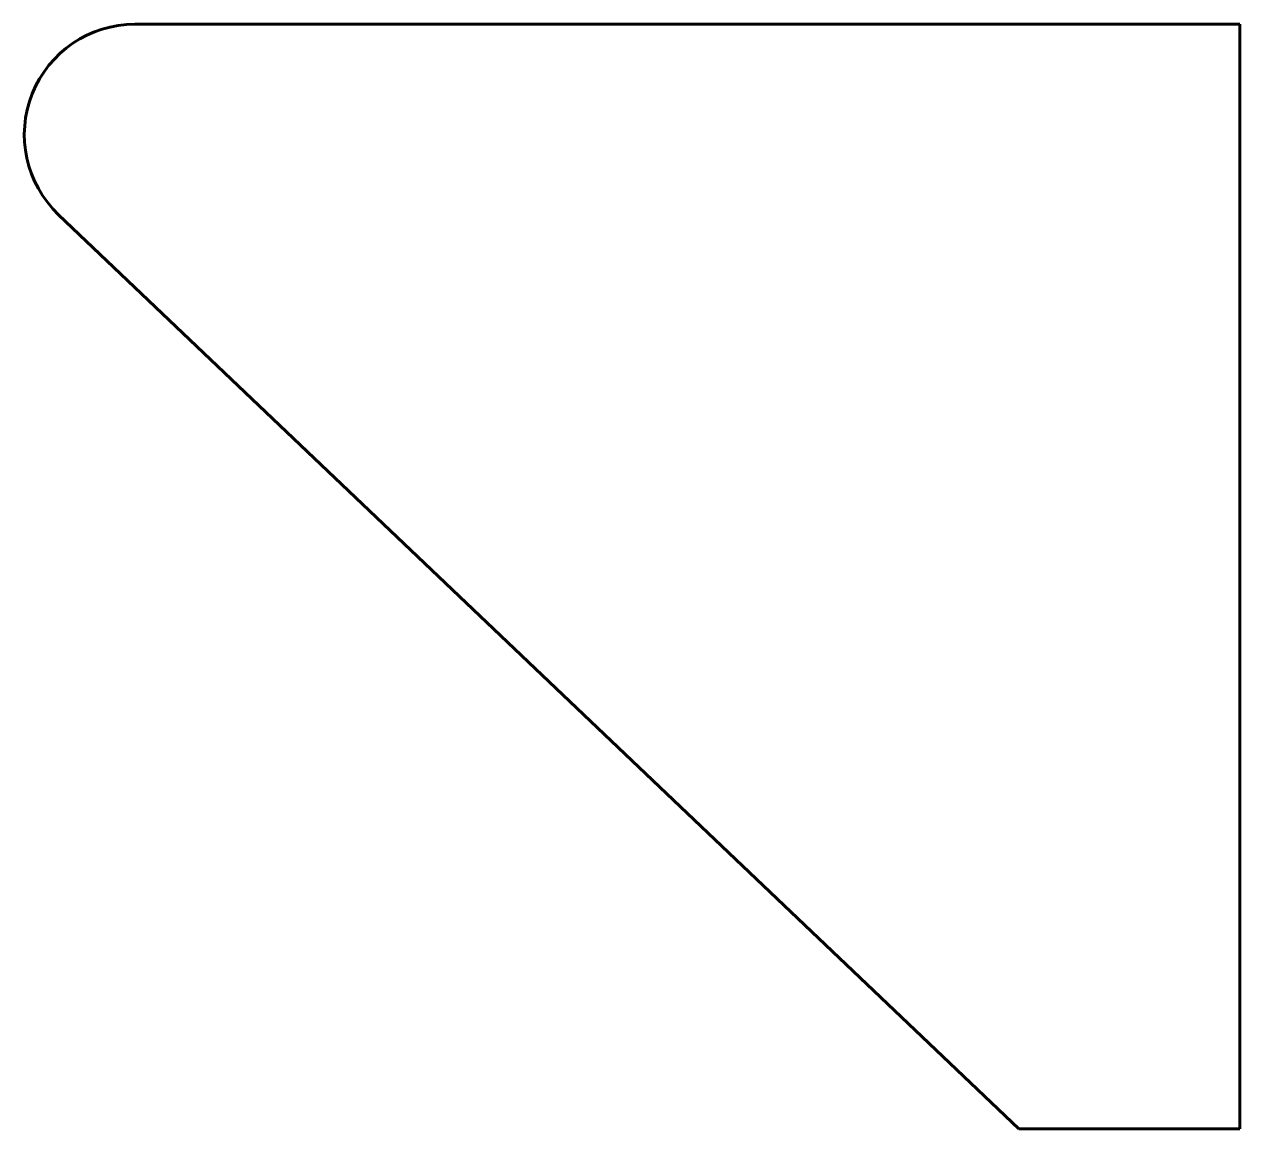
# Model space of a CAD drawing. Header units: millimetres. Extents: x -333 to -58, y 102 to 352.
import ezdxf

# ---------------------------------------------------------------- set-up
doc = ezdxf.new("R2010")
doc.units = ezdxf.units.MM
doc.linetypes.add('K5LT32768', pattern=[0])

msp = doc.modelspace()

# ---------------------------------------------------------------- linework, layer by layer
at = {"color": 5, "linetype": 'K5LT32768', "lineweight": 60, "true_color": 0x0000ff}
for p, q in [((-58.18, 351.58), (-308.18, 351.58)), ((-58.18, 101.58), (-58.18, 351.58)), ((-108.18, 101.58), (-325.43, 308.48)), ((-58.18, 101.58), (-108.18, 101.58))]:
    msp.add_line(p, q, dxfattribs=at)
msp.add_arc((-308.18, 326.58), 25, 90, 226.3972, dxfattribs=at)

doc.saveas('drawing.dxf')
